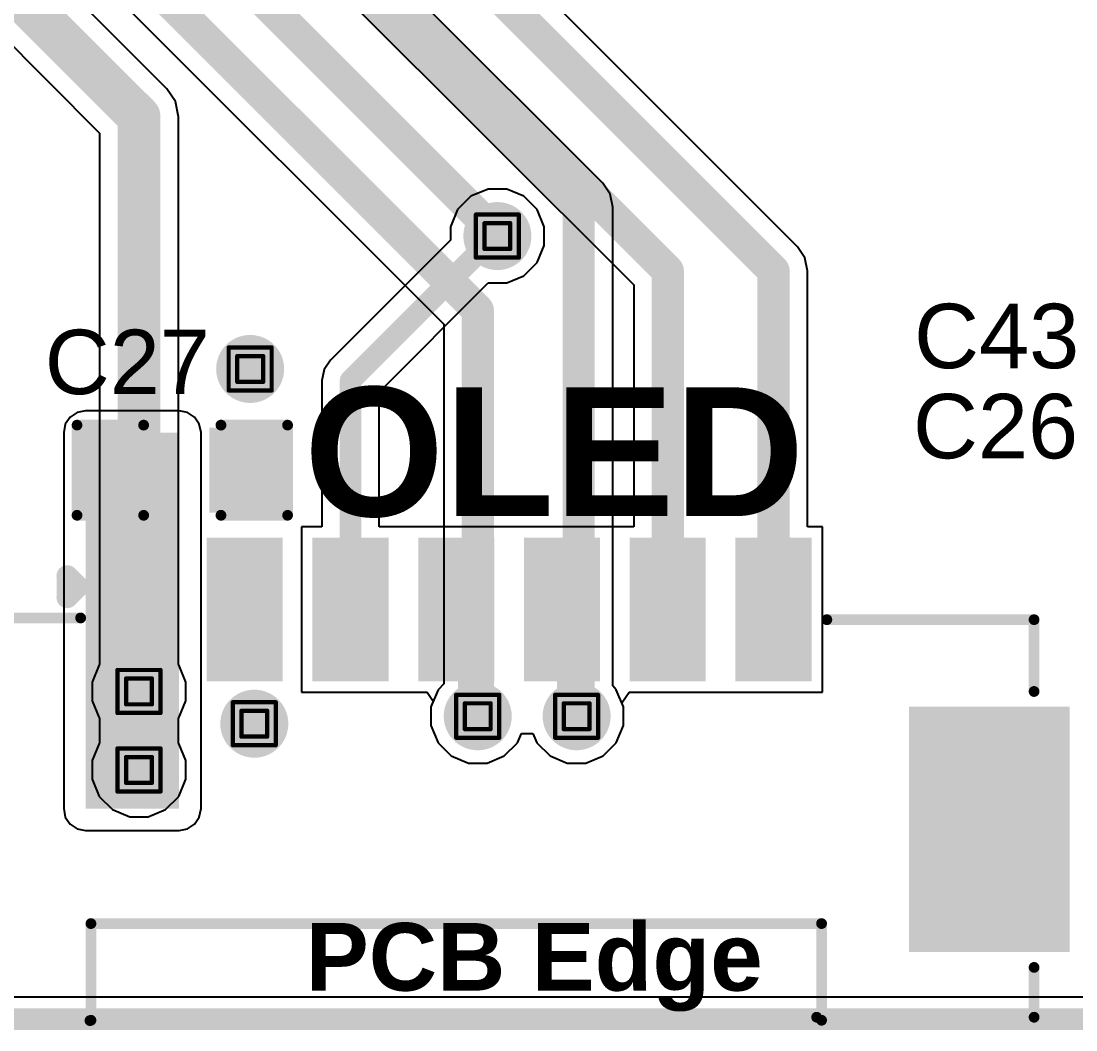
# Model space of a CAD drawing. Header units: inches. Extents: x -6 to 198, y 0 to 119.
# Drawn here: x 8.78 to 21.24, y -0.13 to 11.8 of the extents above; entities that cross this region are included whole.
import ezdxf

# ---------------------------------------------------------------- set-up
doc = ezdxf.new("R2010")
doc.units = ezdxf.units.IN
for name, color, linetype in [('Board Outline', 216, 'Continuous'), ('Bottom Layer', 5, 'Continuous'), ('Bottom Solder', 6, 'Continuous'), ('Drill Drawing', 1, 'Continuous'), ('Top Layer', 1, 'Continuous'), ('Top Overlay', 2, 'Continuous'), ('Top Paste', 8, 'Continuous'), ('Top Solder', 216, 'Continuous'), ('Via Holes', 16, 'Continuous')]:
    doc.layers.add(name, color=color, linetype=linetype)
doc.styles.add('Arial', font='', dxfattribs={"height": 0.2})
doc.styles.add('Arial_Bold', font='', dxfattribs={"height": 0.2})
doc.styles.get('Arial').set_extended_font_data('Arial')
doc.styles.get('Arial_Bold').set_extended_font_data('Arial', bold=True)

# ---------------------------------------------------------------- blocks, each defined once
blk = doc.blocks.new('1_25_7PWT_5')
at = {"layer": 'Top Layer'}
for points in [[(-4.15, 2.1), (-3.35, 2.1), (-3.35, 0.5), (-4.15, 0.5)], [(-2.9, 2.1), (-2.1, 2.1), (-2.1, 0.5), (-2.9, 0.5)], [(-1.65, 2.1), (-0.85, 2.1), (-0.85, 0.5), (-1.65, 0.5)], [(-0.4, 2.1), (0.4, 2.1), (0.4, 0.5), (-0.4, 0.5)], [(0.85, 2.1), (1.65, 2.1), (1.65, 0.5), (0.85, 0.5)], [(2.1, 2.1), (2.9, 2.1), (2.9, 0.5), (2.1, 0.5)], [(3.35, 2.1), (4.15, 2.1), (4.15, 0.5), (3.35, 0.5)], [(-7.2, 0.1), (-5.4, 0.1), (-5.4, -2.7), (-7.2, -2.7)], [(5.4, 0.1), (7.2, 0.1), (7.2, -2.7), (5.4, -2.7)]]:
    blk.add_hatch(color=1, dxfattribs=at).paths.add_polyline_path(points)
at = {"layer": 'Top Paste'}
for points in [[(-4.15, 2.1), (-3.35, 2.1), (-3.35, 0.5), (-4.15, 0.5)], [(-2.9, 2.1), (-2.1, 2.1), (-2.1, 0.5), (-2.9, 0.5)], [(-1.65, 2.1), (-0.85, 2.1), (-0.85, 0.5), (-1.65, 0.5)], [(-0.4, 2.1), (0.4, 2.1), (0.4, 0.5), (-0.4, 0.5)], [(0.85, 2.1), (1.65, 2.1), (1.65, 0.5), (0.85, 0.5)], [(2.1, 2.1), (2.9, 2.1), (2.9, 0.5), (2.1, 0.5)], [(3.35, 2.1), (4.15, 2.1), (4.15, 0.5), (3.35, 0.5)], [(-7.2, 0.1), (-5.4, 0.1), (-5.4, -2.7), (-7.2, -2.7)], [(5.4, 0.1), (7.2, 0.1), (7.2, -2.7), (5.4, -2.7)]]:
    blk.add_hatch(color=8, dxfattribs=at).paths.add_polyline_path(points)
at = {"layer": 'Top Solder'}
for points in [[(-4.2, 2.15), (-3.3, 2.15), (-3.3, 0.45), (-4.2, 0.45)], [(-2.95, 2.15), (-2.05, 2.15), (-2.05, 0.45), (-2.95, 0.45)], [(-1.7, 2.15), (-0.8, 2.15), (-0.8, 0.45), (-1.7, 0.45)], [(-0.45, 2.15), (0.45, 2.15), (0.45, 0.45), (-0.45, 0.45)], [(0.8, 2.15), (1.7, 2.15), (1.7, 0.45), (0.8, 0.45)], [(2.05, 2.15), (2.95, 2.15), (2.95, 0.45), (2.05, 0.45)], [(3.3, 2.15), (4.2, 2.15), (4.2, 0.45), (3.3, 0.45)], [(-7.25, 0.15), (-5.35, 0.15), (-5.35, -2.75), (-7.25, -2.75)], [(5.35, 0.15), (7.25, 0.15), (7.25, -2.75), (5.35, -2.75)]]:
    blk.add_hatch(color=216, dxfattribs=at).paths.add_polyline_path(points)
at = {"layer": 'Top Overlay'}
for points in [[(-4.598, 1.697, 0.254, 0.254, 0), (-4.471, 1.57, 0.254, 0.254, 0)], [(-4.598, 1.443, 0.254, 0.254, 0), (-4.598, 1.697, 0.254, 0.254, 0)], [(-4.598, 1.443, 0.254, 0.254, 0), (-4.471, 1.57, 0.254, 0.254, 0)], [(-6.87, 1.2, 0.127, 0.127, 0), (-4.44, 1.2, 0.127, 0.127, 0)], [(-6.87, 0.331, 0.127, 0.127, 0), (-6.87, 1.2, 0.127, 0.127, 0)], [(4.38, 1.18, 0.127, 0.127, 0), (6.83, 1.18, 0.127, 0.127, 0)], [(6.83, 0.331, 0.127, 0.127, 0), (6.83, 1.18, 0.127, 0.127, 0)], [(-4.318, -3.556, 0.127, 0.127, 0), (-4.318, -2.413, 0.127, 0.127, 0)], [(-4.318, -2.413, 0.127, 0.127, 0), (4.318, -2.413, 0.127, 0.127, 0)], [(4.318, -3.556, 0.127, 0.127, 0), (4.318, -2.413, 0.127, 0.127, 0)], [(-6.87, -3.56, 0.127, 0.127, 0), (-6.87, -2.931, 0.127, 0.127, 0)], [(6.83, -3.52, 0.127, 0.127, 0), (6.83, -2.931, 0.127, 0.127, 0)], [(4.26, -3.52, 0.127, 0.127, 0), (6.83, -3.52, 0.127, 0.127, 0)], [(-6.87, -3.56, 0.127, 0.127, 0), (-4.33, -3.56, 0.127, 0.127, 0)], [(-4.318, -3.556, 0.127, 0.127, 0), (4.318, -3.556, 0.127, 0.127, 0)]]:
    blk.add_lwpolyline(points, format="xyseb", dxfattribs=at)
for points in [[(-4.662, 1.697, 0.127, 0.127, 1), (-4.535, 1.697, 0.127, 0.127, 1)], [(-4.662, 1.697, 0.127, 0.127, 1), (-4.535, 1.697, 0.127, 0.127, 1)], [(-4.535, 1.57, 0.127, 0.127, 1), (-4.408, 1.57, 0.127, 0.127, 1)], [(-4.535, 1.57, 0.127, 0.127, 1), (-4.408, 1.57, 0.127, 0.127, 1)], [(-4.662, 1.443, 0.127, 0.127, 1), (-4.535, 1.443, 0.127, 0.127, 1)], [(-4.662, 1.443, 0.127, 0.127, 1), (-4.535, 1.443, 0.127, 0.127, 1)], [(-6.902, 1.2, 0.0635, 0.0635, 1), (-6.838, 1.2, 0.0635, 0.0635, 1)], [(-6.902, 1.2, 0.0635, 0.0635, 1), (-6.838, 1.2, 0.0635, 0.0635, 1)], [(-4.472, 1.2, 0.0635, 0.0635, 1), (-4.408, 1.2, 0.0635, 0.0635, 1)], [(4.348, 1.18, 0.0635, 0.0635, 1), (4.412, 1.18, 0.0635, 0.0635, 1)], [(6.798, 1.18, 0.0635, 0.0635, 1), (6.862, 1.18, 0.0635, 0.0635, 1)], [(6.798, 1.18, 0.0635, 0.0635, 1), (6.862, 1.18, 0.0635, 0.0635, 1)], [(-6.902, 0.331, 0.0635, 0.0635, 1), (-6.838, 0.331, 0.0635, 0.0635, 1)], [(6.798, 0.331, 0.0635, 0.0635, 1), (6.862, 0.331, 0.0635, 0.0635, 1)], [(-4.35, -2.413, 0.0635, 0.0635, 1), (-4.286, -2.413, 0.0635, 0.0635, 1)], [(-4.35, -2.413, 0.0635, 0.0635, 1), (-4.286, -2.413, 0.0635, 0.0635, 1)], [(4.286, -2.413, 0.0635, 0.0635, 1), (4.35, -2.413, 0.0635, 0.0635, 1)], [(4.286, -2.413, 0.0635, 0.0635, 1), (4.35, -2.413, 0.0635, 0.0635, 1)], [(-6.902, -2.931, 0.0635, 0.0635, 1), (-6.838, -2.931, 0.0635, 0.0635, 1)], [(6.798, -2.931, 0.0635, 0.0635, 1), (6.862, -2.931, 0.0635, 0.0635, 1)], [(4.228, -3.52, 0.0635, 0.0635, 1), (4.292, -3.52, 0.0635, 0.0635, 1)], [(6.798, -3.52, 0.0635, 0.0635, 1), (6.862, -3.52, 0.0635, 0.0635, 1)], [(6.798, -3.52, 0.0635, 0.0635, 1), (6.862, -3.52, 0.0635, 0.0635, 1)], [(-6.902, -3.56, 0.0635, 0.0635, 1), (-6.838, -3.56, 0.0635, 0.0635, 1)], [(-6.902, -3.56, 0.0635, 0.0635, 1), (-6.838, -3.56, 0.0635, 0.0635, 1)], [(-4.362, -3.56, 0.0635, 0.0635, 1), (-4.298, -3.56, 0.0635, 0.0635, 1)], [(-4.35, -3.556, 0.0635, 0.0635, 1), (-4.286, -3.556, 0.0635, 0.0635, 1)], [(-4.35, -3.556, 0.0635, 0.0635, 1), (-4.286, -3.556, 0.0635, 0.0635, 1)], [(4.286, -3.556, 0.0635, 0.0635, 1), (4.35, -3.556, 0.0635, 0.0635, 1)], [(4.286, -3.556, 0.0635, 0.0635, 1), (4.35, -3.556, 0.0635, 0.0635, 1)]]:
    blk.add_lwpolyline(points, format="xyseb", close=True, dxfattribs=at)
at = {"layer": 'Top Overlay', "style": 'Arial_Bold'}
blk.add_text('PCB Edge', height=0.8, rotation=360, dxfattribs=at).set_placement((-1.779, -3.206))
blk = doc.blocks.new('C___0603_104')
at = {"layer": 'Top Layer'}
for points in [[(-0.381, 0.445), (-0.381, -0.445), (-1.143, -0.445), (-1.143, 0.445)], [(1.143, 0.445), (1.143, -0.445), (0.381, -0.445), (0.381, 0.445)]]:
    blk.add_hatch(color=1, dxfattribs=at).paths.add_polyline_path(points)
at = {"layer": 'Top Paste'}
for points in [[(-0.381, 0.445), (-0.381, -0.445), (-1.143, -0.445), (-1.143, 0.445)], [(1.143, 0.445), (1.143, -0.445), (0.381, -0.445), (0.381, 0.445)]]:
    blk.add_hatch(color=8, dxfattribs=at).paths.add_polyline_path(points)
at = {"layer": 'Top Solder'}
for points in [[(-0.321, 0.504), (-0.321, -0.504), (-1.203, -0.504), (-1.203, 0.504)], [(1.203, 0.504), (1.203, -0.504), (0.321, -0.504), (0.321, 0.504)]]:
    blk.add_hatch(color=216, dxfattribs=at).paths.add_polyline_path(points)
at = {"layer": 'Top Overlay'}
for points in [[(-0.457, 0.533, 0.127, 0.127, 0), (-1.245, 0.533, 0.127, 0.127, 0)], [(-1.245, 0.533, 0.127, 0.127, 0), (-1.245, -0.533, 0.127, 0.127, 0)], [(1.245, 0.533, 0.127, 0.127, 0), (0.457, 0.533, 0.127, 0.127, 0)], [(1.245, 0.533, 0.127, 0.127, 0), (1.245, -0.533, 0.127, 0.127, 0)], [(-0.457, -0.533, 0.127, 0.127, 0), (-1.245, -0.533, 0.127, 0.127, 0)], [(1.245, -0.533, 0.127, 0.127, 0), (0.457, -0.533, 0.127, 0.127, 0)]]:
    blk.add_lwpolyline(points, format="xyseb", dxfattribs=at)
for points in [[(-1.276, 0.533, 0.0635, 0.0635, 1), (-1.213, 0.533, 0.0635, 0.0635, 1)], [(-1.276, 0.533, 0.0635, 0.0635, 1), (-1.213, 0.533, 0.0635, 0.0635, 1)], [(-0.489, 0.533, 0.0635, 0.0635, 1), (-0.425, 0.533, 0.0635, 0.0635, 1)], [(0.425, 0.533, 0.0635, 0.0635, 1), (0.489, 0.533, 0.0635, 0.0635, 1)], [(1.213, 0.533, 0.0635, 0.0635, 1), (1.276, 0.533, 0.0635, 0.0635, 1)], [(1.213, 0.533, 0.0635, 0.0635, 1), (1.276, 0.533, 0.0635, 0.0635, 1)], [(-1.276, -0.533, 0.0635, 0.0635, 1), (-1.213, -0.533, 0.0635, 0.0635, 1)], [(-1.276, -0.533, 0.0635, 0.0635, 1), (-1.213, -0.533, 0.0635, 0.0635, 1)], [(-0.489, -0.533, 0.0635, 0.0635, 1), (-0.425, -0.533, 0.0635, 0.0635, 1)], [(0.425, -0.533, 0.0635, 0.0635, 1), (0.489, -0.533, 0.0635, 0.0635, 1)], [(1.213, -0.533, 0.0635, 0.0635, 1), (1.276, -0.533, 0.0635, 0.0635, 1)], [(1.213, -0.533, 0.0635, 0.0635, 1), (1.276, -0.533, 0.0635, 0.0635, 1)]]:
    blk.add_lwpolyline(points, format="xyseb", close=True, dxfattribs=at)

msp = doc.modelspace()

# ---------------------------------------------------------------- hatches: boundary and pattern name
at = {"layer": 'Bottom Layer'}
h = msp.add_hatch(color=5, dxfattribs=at)
edge = h.paths.add_edge_path()
edge.add_arc((14.405, 9.258), 0.3, 0, 360)
h = msp.add_hatch(color=5, dxfattribs=at)
edge = h.paths.add_edge_path()
edge.add_arc((11.483, 7.687), 0.3, 0, 360)
h = msp.add_hatch(color=5, dxfattribs=at)
edge = h.paths.add_edge_path()
edge.add_arc((10.169, 3.874), 0.3, 0, 360)
h = msp.add_hatch(color=5, dxfattribs=at)
edge = h.paths.add_edge_path()
edge.add_arc((14.173, 3.581), 0.3, 0, 360)
h = msp.add_hatch(color=5, dxfattribs=at)
edge = h.paths.add_edge_path()
edge.add_arc((15.342, 3.581), 0.3, 0, 360)
h = msp.add_hatch(color=5, dxfattribs=at)
edge = h.paths.add_edge_path()
edge.add_arc((11.532, 3.493), 0.3, 0, 360)
h = msp.add_hatch(color=5, dxfattribs=at)
edge = h.paths.add_edge_path()
edge.add_arc((10.169, 2.946), 0.3, 0, 360)
at = {"layer": 'Bottom Solder'}
h = msp.add_hatch(color=6, dxfattribs=at)
edge = h.paths.add_edge_path()
edge.add_arc((14.405, 9.258), 0.402, 0, 360)
h = msp.add_hatch(color=6, dxfattribs=at)
edge = h.paths.add_edge_path()
edge.add_arc((11.483, 7.687), 0.402, 0, 360)
h = msp.add_hatch(color=6, dxfattribs=at)
edge = h.paths.add_edge_path()
edge.add_arc((10.169, 3.874), 0.402, 0, 360)
h = msp.add_hatch(color=6, dxfattribs=at)
edge = h.paths.add_edge_path()
edge.add_arc((11.532, 3.493), 0.402, 0, 360)
h = msp.add_hatch(color=6, dxfattribs=at)
edge = h.paths.add_edge_path()
edge.add_arc((14.173, 3.581), 0.402, 0, 360)
h = msp.add_hatch(color=6, dxfattribs=at)
edge = h.paths.add_edge_path()
edge.add_arc((15.342, 3.581), 0.402, 0, 360)
h = msp.add_hatch(color=6, dxfattribs=at)
edge = h.paths.add_edge_path()
edge.add_arc((10.169, 2.946), 0.402, 0, 360)
at = {"layer": 'Top Layer'}
h = msp.add_hatch(color=1, dxfattribs=at)
edge = h.paths.add_edge_path()
edge.add_arc((14.405, 9.258), 0.3, 0, 360)
h = msp.add_hatch(color=1, dxfattribs=at)
edge = h.paths.add_edge_path()
edge.add_arc((11.483, 7.687), 0.3, 0, 360)
msp.add_hatch(color=1, dxfattribs=at).paths.add_polyline_path([(9.538, 2.489), (10.643, 2.489), (10.643, 6.934), (9.538, 6.934)])
h = msp.add_hatch(color=1, dxfattribs=at)
edge = h.paths.add_edge_path()
edge.add_arc((10.169, 3.874), 0.3, 0, 360)
h = msp.add_hatch(color=1, dxfattribs=at)
edge = h.paths.add_edge_path()
edge.add_arc((14.173, 3.581), 0.3, 0, 360)
h = msp.add_hatch(color=1, dxfattribs=at)
edge = h.paths.add_edge_path()
edge.add_arc((15.342, 3.581), 0.3, 0, 360)
h = msp.add_hatch(color=1, dxfattribs=at)
edge = h.paths.add_edge_path()
edge.add_arc((11.532, 3.493), 0.3, 0, 360)
h = msp.add_hatch(color=1, dxfattribs=at)
edge = h.paths.add_edge_path()
edge.add_arc((10.169, 2.946), 0.3, 0, 360)
at = {"layer": 'Top Solder'}
h = msp.add_hatch(color=216, dxfattribs=at)
edge = h.paths.add_edge_path()
edge.add_arc((14.405, 9.258), 0.402, 0, 360)
h = msp.add_hatch(color=216, dxfattribs=at)
edge = h.paths.add_edge_path()
edge.add_arc((11.483, 7.687), 0.402, 0, 360)
h = msp.add_hatch(color=216, dxfattribs=at)
edge = h.paths.add_edge_path()
edge.add_arc((10.169, 3.874), 0.402, 0, 360)
h = msp.add_hatch(color=216, dxfattribs=at)
edge = h.paths.add_edge_path()
edge.add_arc((11.532, 3.493), 0.402, 0, 360)
h = msp.add_hatch(color=216, dxfattribs=at)
edge = h.paths.add_edge_path()
edge.add_arc((14.173, 3.581), 0.402, 0, 360)
h = msp.add_hatch(color=216, dxfattribs=at)
edge = h.paths.add_edge_path()
edge.add_arc((15.342, 3.581), 0.402, 0, 360)
h = msp.add_hatch(color=216, dxfattribs=at)
edge = h.paths.add_edge_path()
edge.add_arc((10.169, 2.946), 0.402, 0, 360)
at = {"layer": 'Via Holes'}
h = msp.add_hatch(color=7, dxfattribs=at)
edge = h.paths.add_edge_path()
edge.add_arc((14.405, 9.258), 0.15, 0, 360)
h = msp.add_hatch(color=7, dxfattribs=at)
edge = h.paths.add_edge_path()
edge.add_arc((11.483, 7.687), 0.15, 0, 360)
h = msp.add_hatch(color=7, dxfattribs=at)
edge = h.paths.add_edge_path()
edge.add_arc((10.169, 3.874), 0.15, 0, 360)
h = msp.add_hatch(color=7, dxfattribs=at)
edge = h.paths.add_edge_path()
edge.add_arc((11.532, 3.493), 0.15, 0, 360)
h = msp.add_hatch(color=7, dxfattribs=at)
edge = h.paths.add_edge_path()
edge.add_arc((14.173, 3.581), 0.15, 0, 360)
h = msp.add_hatch(color=7, dxfattribs=at)
edge = h.paths.add_edge_path()
edge.add_arc((15.342, 3.581), 0.15, 0, 360)
h = msp.add_hatch(color=7, dxfattribs=at)
edge = h.paths.add_edge_path()
edge.add_arc((10.169, 2.946), 0.15, 0, 360)

# ---------------------------------------------------------------- linework, layer by layer
at = {"layer": 'Board Outline'}
msp.add_lwpolyline([(0, 0, 0.254, 0.254, 0), (70, 0, 0.254, 0.254, 0)], format="xyseb", dxfattribs=at)
at = {"layer": 'Bottom Layer'}
for p, q in [((15.65, 9.885), (11.872, 13.662)), ((10.499, 10.998), (7.972, 13.525)), ((7.176, 13.002), (9.703, 10.476)), ((8.947, 13.04), (13.772, 8.216)), ((10.6, 10.847), (10.499, 10.998)), ((10.635, 10.669), (10.6, 10.847)), ((10.635, 4.192), (10.635, 10.669)), ((9.703, 10.476), (9.703, 4.192)), ((15.737, 9.754), (15.65, 9.885)), ((15.768, 9.601), (15.737, 9.754)), ((15.768, 3.939), (15.768, 9.601)), ((13.772, 8.216), (13.772, 3.963)), ((9.699, 4.188), (9.615, 3.985)), ((9.703, 4.192), (9.699, 4.188)), ((10.639, 4.188), (10.635, 4.192)), ((10.723, 3.985), (10.639, 4.188)), ((9.615, 3.985), (9.615, 3.764)), ((10.723, 3.764), (10.723, 3.985)), ((13.704, 3.895), (13.619, 3.692)), ((13.772, 3.963), (13.704, 3.895)), ((15.811, 3.895), (15.768, 3.939)), ((15.896, 3.692), (15.811, 3.895)), ((9.615, 3.764), (9.699, 3.561)), ((10.639, 3.561), (10.723, 3.764)), ((13.619, 3.692), (13.619, 3.471)), ((15.896, 3.471), (15.896, 3.692)), ((9.699, 3.561), (9.703, 3.557)), ((9.703, 3.557), (9.703, 3.264)), ((10.635, 3.557), (10.639, 3.561)), ((10.635, 3.264), (10.635, 3.557)), ((13.619, 3.471), (13.704, 3.268)), ((14.643, 3.268), (14.689, 3.378)), ((14.689, 3.378), (14.826, 3.378)), ((14.826, 3.378), (14.872, 3.268)), ((15.811, 3.268), (15.896, 3.471)), ((9.699, 3.26), (9.615, 3.057)), ((9.703, 3.264), (9.699, 3.26)), ((10.639, 3.26), (10.635, 3.264)), ((10.723, 3.057), (10.639, 3.26)), ((13.704, 3.268), (13.859, 3.112)), ((14.487, 3.112), (14.643, 3.268)), ((14.872, 3.268), (15.028, 3.112)), ((15.655, 3.112), (15.811, 3.268)), ((9.615, 3.057), (9.615, 2.836)), ((10.723, 2.836), (10.723, 3.057)), ((13.859, 3.112), (14.063, 3.027)), ((14.063, 3.027), (14.283, 3.027)), ((14.283, 3.027), (14.487, 3.112)), ((15.028, 3.112), (15.231, 3.027)), ((15.231, 3.027), (15.452, 3.027)), ((15.452, 3.027), (15.655, 3.112)), ((9.615, 2.836), (9.699, 2.633)), ((10.639, 2.633), (10.723, 2.836)), ((9.699, 2.633), (9.855, 2.477)), ((10.483, 2.477), (10.639, 2.633)), ((9.855, 2.477), (10.059, 2.392)), ((10.059, 2.392), (10.279, 2.392)), ((10.279, 2.392), (10.483, 2.477)), ((65.729, 0.259), (4.271, 0.259))]:
    msp.add_line(p, q, dxfattribs=at)
for points in [[(11.471, 13.496, 0.381, 0.381, 0), (15.366, 9.601, 0.381, 0.381, 0)], [(7.506, 13.332, 0.508, 0.508, 0), (10.169, 10.669, 0.508, 0.508, 0)], [(9.231, 13.324, 0.381, 0.381, 0), (14.173, 8.382, 0.381, 0.381, 0)], [(10.296, 13.383, 0.381, 0.381, 0), (14.405, 9.275, 0.381, 0.381, 0)], [(10.169, 2.946, 0.508, 0.508, 0), (10.169, 10.669, 0.508, 0.508, 0)], [(15.366, 3.606, 0.381, 0.381, 0), (15.366, 9.601, 0.381, 0.381, 0)], [(14.405, 9.258, 0.381, 0.381, 0), (14.405, 9.275, 0.381, 0.381, 0)], [(14.173, 3.581, 0.381, 0.381, 0), (14.173, 8.382, 0.381, 0.381, 0)], [(15.342, 3.581, 0.381, 0.381, 0), (15.366, 3.606, 0.381, 0.381, 0)]]:
    msp.add_lwpolyline(points, format="xyseb", dxfattribs=at)
for points in [[(10.042, 10.669, 0.254, 0.254, 1), (10.296, 10.669, 0.254, 0.254, 1)], [(10.042, 10.669, 0.254, 0.254, 1), (10.296, 10.669, 0.254, 0.254, 1)], [(15.271, 9.601, 0.191, 0.191, 1), (15.461, 9.601, 0.191, 0.191, 1)], [(15.271, 9.601, 0.191, 0.191, 1), (15.461, 9.601, 0.191, 0.191, 1)], [(14.309, 9.275, 0.191, 0.191, 1), (14.5, 9.275, 0.191, 0.191, 1)], [(14.309, 9.275, 0.191, 0.191, 1), (14.5, 9.275, 0.191, 0.191, 1)], [(14.309, 9.258, 0.191, 0.191, 1), (14.5, 9.258, 0.191, 0.191, 1)], [(14.078, 8.382, 0.191, 0.191, 1), (14.268, 8.382, 0.191, 0.191, 1)], [(14.078, 8.382, 0.191, 0.191, 1), (14.268, 8.382, 0.191, 0.191, 1)], [(14.078, 3.581, 0.191, 0.191, 1), (14.268, 3.581, 0.191, 0.191, 1)], [(15.246, 3.581, 0.191, 0.191, 1), (15.437, 3.581, 0.191, 0.191, 1)], [(15.271, 3.606, 0.191, 0.191, 1), (15.461, 3.606, 0.191, 0.191, 1)], [(15.271, 3.606, 0.191, 0.191, 1), (15.461, 3.606, 0.191, 0.191, 1)], [(10.042, 2.946, 0.254, 0.254, 1), (10.296, 2.946, 0.254, 0.254, 1)]]:
    msp.add_lwpolyline(points, format="xyseb", close=True, dxfattribs=at)
at = {"layer": 'Drill Drawing'}
for points in [[(14.151, 9.512, 0.0508, 0.0508, 0), (14.659, 9.512, 0.0508, 0.0508, 0)], [(14.151, 9.004, 0.0508, 0.0508, 0), (14.151, 9.512, 0.0508, 0.0508, 0)], [(14.659, 9.004, 0.0508, 0.0508, 0), (14.659, 9.512, 0.0508, 0.0508, 0)], [(14.252, 9.41, 0.0508, 0.0508, 0), (14.557, 9.41, 0.0508, 0.0508, 0)], [(14.252, 9.106, 0.0508, 0.0508, 0), (14.252, 9.41, 0.0508, 0.0508, 0)], [(14.557, 9.106, 0.0508, 0.0508, 0), (14.557, 9.41, 0.0508, 0.0508, 0)], [(14.252, 9.106, 0.0508, 0.0508, 0), (14.557, 9.106, 0.0508, 0.0508, 0)], [(14.151, 9.004, 0.0508, 0.0508, 0), (14.659, 9.004, 0.0508, 0.0508, 0)], [(11.229, 7.941, 0.0508, 0.0508, 0), (11.737, 7.941, 0.0508, 0.0508, 0)], [(11.229, 7.433, 0.0508, 0.0508, 0), (11.229, 7.941, 0.0508, 0.0508, 0)], [(11.331, 7.839, 0.0508, 0.0508, 0), (11.636, 7.839, 0.0508, 0.0508, 0)], [(11.331, 7.534, 0.0508, 0.0508, 0), (11.331, 7.839, 0.0508, 0.0508, 0)], [(11.636, 7.534, 0.0508, 0.0508, 0), (11.636, 7.839, 0.0508, 0.0508, 0)], [(11.737, 7.433, 0.0508, 0.0508, 0), (11.737, 7.941, 0.0508, 0.0508, 0)], [(11.331, 7.534, 0.0508, 0.0508, 0), (11.636, 7.534, 0.0508, 0.0508, 0)], [(11.229, 7.433, 0.0508, 0.0508, 0), (11.737, 7.433, 0.0508, 0.0508, 0)], [(9.915, 4.128, 0.0508, 0.0508, 0), (10.423, 4.128, 0.0508, 0.0508, 0)], [(9.915, 3.62, 0.0508, 0.0508, 0), (9.915, 4.128, 0.0508, 0.0508, 0)], [(10.423, 3.62, 0.0508, 0.0508, 0), (10.423, 4.128, 0.0508, 0.0508, 0)], [(10.017, 4.027, 0.0508, 0.0508, 0), (10.322, 4.027, 0.0508, 0.0508, 0)], [(10.017, 3.722, 0.0508, 0.0508, 0), (10.017, 4.027, 0.0508, 0.0508, 0)], [(10.322, 3.722, 0.0508, 0.0508, 0), (10.322, 4.027, 0.0508, 0.0508, 0)], [(10.017, 3.722, 0.0508, 0.0508, 0), (10.322, 3.722, 0.0508, 0.0508, 0)], [(11.278, 3.747, 0.0508, 0.0508, 0), (11.786, 3.747, 0.0508, 0.0508, 0)], [(11.278, 3.239, 0.0508, 0.0508, 0), (11.278, 3.747, 0.0508, 0.0508, 0)], [(11.786, 3.239, 0.0508, 0.0508, 0), (11.786, 3.747, 0.0508, 0.0508, 0)], [(13.919, 3.835, 0.0508, 0.0508, 0), (14.427, 3.835, 0.0508, 0.0508, 0)], [(13.919, 3.327, 0.0508, 0.0508, 0), (13.919, 3.835, 0.0508, 0.0508, 0)], [(14.021, 3.734, 0.0508, 0.0508, 0), (14.326, 3.734, 0.0508, 0.0508, 0)], [(14.021, 3.429, 0.0508, 0.0508, 0), (14.021, 3.734, 0.0508, 0.0508, 0)], [(14.326, 3.429, 0.0508, 0.0508, 0), (14.326, 3.734, 0.0508, 0.0508, 0)], [(14.427, 3.327, 0.0508, 0.0508, 0), (14.427, 3.835, 0.0508, 0.0508, 0)], [(15.088, 3.835, 0.0508, 0.0508, 0), (15.596, 3.835, 0.0508, 0.0508, 0)], [(15.088, 3.327, 0.0508, 0.0508, 0), (15.088, 3.835, 0.0508, 0.0508, 0)], [(15.189, 3.734, 0.0508, 0.0508, 0), (15.494, 3.734, 0.0508, 0.0508, 0)], [(15.189, 3.429, 0.0508, 0.0508, 0), (15.189, 3.734, 0.0508, 0.0508, 0)], [(15.494, 3.429, 0.0508, 0.0508, 0), (15.494, 3.734, 0.0508, 0.0508, 0)], [(15.596, 3.327, 0.0508, 0.0508, 0), (15.596, 3.835, 0.0508, 0.0508, 0)], [(9.915, 3.62, 0.0508, 0.0508, 0), (10.423, 3.62, 0.0508, 0.0508, 0)], [(11.379, 3.645, 0.0508, 0.0508, 0), (11.684, 3.645, 0.0508, 0.0508, 0)], [(11.379, 3.34, 0.0508, 0.0508, 0), (11.379, 3.645, 0.0508, 0.0508, 0)], [(11.684, 3.34, 0.0508, 0.0508, 0), (11.684, 3.645, 0.0508, 0.0508, 0)], [(14.021, 3.429, 0.0508, 0.0508, 0), (14.326, 3.429, 0.0508, 0.0508, 0)], [(15.189, 3.429, 0.0508, 0.0508, 0), (15.494, 3.429, 0.0508, 0.0508, 0)], [(11.278, 3.239, 0.0508, 0.0508, 0), (11.786, 3.239, 0.0508, 0.0508, 0)], [(11.379, 3.34, 0.0508, 0.0508, 0), (11.684, 3.34, 0.0508, 0.0508, 0)], [(13.919, 3.327, 0.0508, 0.0508, 0), (14.427, 3.327, 0.0508, 0.0508, 0)], [(15.088, 3.327, 0.0508, 0.0508, 0), (15.596, 3.327, 0.0508, 0.0508, 0)], [(9.915, 3.2, 0.0508, 0.0508, 0), (10.423, 3.2, 0.0508, 0.0508, 0)], [(9.915, 2.692, 0.0508, 0.0508, 0), (9.915, 3.2, 0.0508, 0.0508, 0)], [(10.017, 3.099, 0.0508, 0.0508, 0), (10.322, 3.099, 0.0508, 0.0508, 0)], [(10.017, 2.794, 0.0508, 0.0508, 0), (10.017, 3.099, 0.0508, 0.0508, 0)], [(10.322, 2.794, 0.0508, 0.0508, 0), (10.322, 3.099, 0.0508, 0.0508, 0)], [(10.423, 2.692, 0.0508, 0.0508, 0), (10.423, 3.2, 0.0508, 0.0508, 0)], [(10.017, 2.794, 0.0508, 0.0508, 0), (10.322, 2.794, 0.0508, 0.0508, 0)], [(9.915, 2.692, 0.0508, 0.0508, 0), (10.423, 2.692, 0.0508, 0.0508, 0)]]:
    msp.add_lwpolyline(points, format="xyseb", dxfattribs=at)
for points in [[(14.138, 9.512, 0.0254, 0.0254, 1), (14.163, 9.512, 0.0254, 0.0254, 1)], [(14.138, 9.512, 0.0254, 0.0254, 1), (14.163, 9.512, 0.0254, 0.0254, 1)], [(14.646, 9.512, 0.0254, 0.0254, 1), (14.671, 9.512, 0.0254, 0.0254, 1)], [(14.646, 9.512, 0.0254, 0.0254, 1), (14.671, 9.512, 0.0254, 0.0254, 1)], [(14.24, 9.41, 0.0254, 0.0254, 1), (14.265, 9.41, 0.0254, 0.0254, 1)], [(14.24, 9.41, 0.0254, 0.0254, 1), (14.265, 9.41, 0.0254, 0.0254, 1)], [(14.544, 9.41, 0.0254, 0.0254, 1), (14.57, 9.41, 0.0254, 0.0254, 1)], [(14.544, 9.41, 0.0254, 0.0254, 1), (14.57, 9.41, 0.0254, 0.0254, 1)], [(14.24, 9.106, 0.0254, 0.0254, 1), (14.265, 9.106, 0.0254, 0.0254, 1)], [(14.24, 9.106, 0.0254, 0.0254, 1), (14.265, 9.106, 0.0254, 0.0254, 1)], [(14.544, 9.106, 0.0254, 0.0254, 1), (14.57, 9.106, 0.0254, 0.0254, 1)], [(14.544, 9.106, 0.0254, 0.0254, 1), (14.57, 9.106, 0.0254, 0.0254, 1)], [(14.138, 9.004, 0.0254, 0.0254, 1), (14.163, 9.004, 0.0254, 0.0254, 1)], [(14.138, 9.004, 0.0254, 0.0254, 1), (14.163, 9.004, 0.0254, 0.0254, 1)], [(14.646, 9.004, 0.0254, 0.0254, 1), (14.671, 9.004, 0.0254, 0.0254, 1)], [(14.646, 9.004, 0.0254, 0.0254, 1), (14.671, 9.004, 0.0254, 0.0254, 1)], [(11.217, 7.941, 0.0254, 0.0254, 1), (11.242, 7.941, 0.0254, 0.0254, 1)], [(11.217, 7.941, 0.0254, 0.0254, 1), (11.242, 7.941, 0.0254, 0.0254, 1)], [(11.318, 7.839, 0.0254, 0.0254, 1), (11.344, 7.839, 0.0254, 0.0254, 1)], [(11.318, 7.839, 0.0254, 0.0254, 1), (11.344, 7.839, 0.0254, 0.0254, 1)], [(11.623, 7.839, 0.0254, 0.0254, 1), (11.649, 7.839, 0.0254, 0.0254, 1)], [(11.623, 7.839, 0.0254, 0.0254, 1), (11.649, 7.839, 0.0254, 0.0254, 1)], [(11.725, 7.941, 0.0254, 0.0254, 1), (11.75, 7.941, 0.0254, 0.0254, 1)], [(11.725, 7.941, 0.0254, 0.0254, 1), (11.75, 7.941, 0.0254, 0.0254, 1)], [(11.318, 7.534, 0.0254, 0.0254, 1), (11.344, 7.534, 0.0254, 0.0254, 1)], [(11.318, 7.534, 0.0254, 0.0254, 1), (11.344, 7.534, 0.0254, 0.0254, 1)], [(11.623, 7.534, 0.0254, 0.0254, 1), (11.649, 7.534, 0.0254, 0.0254, 1)], [(11.623, 7.534, 0.0254, 0.0254, 1), (11.649, 7.534, 0.0254, 0.0254, 1)], [(11.217, 7.433, 0.0254, 0.0254, 1), (11.242, 7.433, 0.0254, 0.0254, 1)], [(11.217, 7.433, 0.0254, 0.0254, 1), (11.242, 7.433, 0.0254, 0.0254, 1)], [(11.725, 7.433, 0.0254, 0.0254, 1), (11.75, 7.433, 0.0254, 0.0254, 1)], [(11.725, 7.433, 0.0254, 0.0254, 1), (11.75, 7.433, 0.0254, 0.0254, 1)], [(9.902, 4.128, 0.0254, 0.0254, 1), (9.928, 4.128, 0.0254, 0.0254, 1)], [(9.902, 4.128, 0.0254, 0.0254, 1), (9.928, 4.128, 0.0254, 0.0254, 1)], [(10.41, 4.128, 0.0254, 0.0254, 1), (10.436, 4.128, 0.0254, 0.0254, 1)], [(10.41, 4.128, 0.0254, 0.0254, 1), (10.436, 4.128, 0.0254, 0.0254, 1)], [(10.004, 4.027, 0.0254, 0.0254, 1), (10.029, 4.027, 0.0254, 0.0254, 1)], [(10.004, 4.027, 0.0254, 0.0254, 1), (10.029, 4.027, 0.0254, 0.0254, 1)], [(10.309, 4.027, 0.0254, 0.0254, 1), (10.334, 4.027, 0.0254, 0.0254, 1)], [(10.309, 4.027, 0.0254, 0.0254, 1), (10.334, 4.027, 0.0254, 0.0254, 1)], [(10.004, 3.722, 0.0254, 0.0254, 1), (10.029, 3.722, 0.0254, 0.0254, 1)], [(10.004, 3.722, 0.0254, 0.0254, 1), (10.029, 3.722, 0.0254, 0.0254, 1)], [(10.309, 3.722, 0.0254, 0.0254, 1), (10.334, 3.722, 0.0254, 0.0254, 1)], [(10.309, 3.722, 0.0254, 0.0254, 1), (10.334, 3.722, 0.0254, 0.0254, 1)], [(11.265, 3.747, 0.0254, 0.0254, 1), (11.29, 3.747, 0.0254, 0.0254, 1)], [(11.265, 3.747, 0.0254, 0.0254, 1), (11.29, 3.747, 0.0254, 0.0254, 1)], [(11.773, 3.747, 0.0254, 0.0254, 1), (11.798, 3.747, 0.0254, 0.0254, 1)], [(11.773, 3.747, 0.0254, 0.0254, 1), (11.798, 3.747, 0.0254, 0.0254, 1)], [(13.906, 3.835, 0.0254, 0.0254, 1), (13.932, 3.835, 0.0254, 0.0254, 1)], [(13.906, 3.835, 0.0254, 0.0254, 1), (13.932, 3.835, 0.0254, 0.0254, 1)], [(14.008, 3.734, 0.0254, 0.0254, 1), (14.034, 3.734, 0.0254, 0.0254, 1)], [(14.008, 3.734, 0.0254, 0.0254, 1), (14.034, 3.734, 0.0254, 0.0254, 1)], [(14.313, 3.734, 0.0254, 0.0254, 1), (14.338, 3.734, 0.0254, 0.0254, 1)], [(14.313, 3.734, 0.0254, 0.0254, 1), (14.338, 3.734, 0.0254, 0.0254, 1)], [(14.415, 3.835, 0.0254, 0.0254, 1), (14.44, 3.835, 0.0254, 0.0254, 1)], [(14.415, 3.835, 0.0254, 0.0254, 1), (14.44, 3.835, 0.0254, 0.0254, 1)], [(15.075, 3.835, 0.0254, 0.0254, 1), (15.1, 3.835, 0.0254, 0.0254, 1)], [(15.075, 3.835, 0.0254, 0.0254, 1), (15.1, 3.835, 0.0254, 0.0254, 1)], [(15.177, 3.734, 0.0254, 0.0254, 1), (15.202, 3.734, 0.0254, 0.0254, 1)], [(15.177, 3.734, 0.0254, 0.0254, 1), (15.202, 3.734, 0.0254, 0.0254, 1)], [(15.481, 3.734, 0.0254, 0.0254, 1), (15.507, 3.734, 0.0254, 0.0254, 1)], [(15.481, 3.734, 0.0254, 0.0254, 1), (15.507, 3.734, 0.0254, 0.0254, 1)], [(15.583, 3.835, 0.0254, 0.0254, 1), (15.608, 3.835, 0.0254, 0.0254, 1)], [(15.583, 3.835, 0.0254, 0.0254, 1), (15.608, 3.835, 0.0254, 0.0254, 1)], [(9.902, 3.62, 0.0254, 0.0254, 1), (9.928, 3.62, 0.0254, 0.0254, 1)], [(9.902, 3.62, 0.0254, 0.0254, 1), (9.928, 3.62, 0.0254, 0.0254, 1)], [(10.41, 3.62, 0.0254, 0.0254, 1), (10.436, 3.62, 0.0254, 0.0254, 1)], [(10.41, 3.62, 0.0254, 0.0254, 1), (10.436, 3.62, 0.0254, 0.0254, 1)], [(11.367, 3.645, 0.0254, 0.0254, 1), (11.392, 3.645, 0.0254, 0.0254, 1)], [(11.367, 3.645, 0.0254, 0.0254, 1), (11.392, 3.645, 0.0254, 0.0254, 1)], [(11.671, 3.645, 0.0254, 0.0254, 1), (11.697, 3.645, 0.0254, 0.0254, 1)], [(11.671, 3.645, 0.0254, 0.0254, 1), (11.697, 3.645, 0.0254, 0.0254, 1)], [(14.008, 3.429, 0.0254, 0.0254, 1), (14.034, 3.429, 0.0254, 0.0254, 1)], [(14.008, 3.429, 0.0254, 0.0254, 1), (14.034, 3.429, 0.0254, 0.0254, 1)], [(14.313, 3.429, 0.0254, 0.0254, 1), (14.338, 3.429, 0.0254, 0.0254, 1)], [(14.313, 3.429, 0.0254, 0.0254, 1), (14.338, 3.429, 0.0254, 0.0254, 1)], [(15.177, 3.429, 0.0254, 0.0254, 1), (15.202, 3.429, 0.0254, 0.0254, 1)], [(15.177, 3.429, 0.0254, 0.0254, 1), (15.202, 3.429, 0.0254, 0.0254, 1)], [(15.481, 3.429, 0.0254, 0.0254, 1), (15.507, 3.429, 0.0254, 0.0254, 1)], [(15.481, 3.429, 0.0254, 0.0254, 1), (15.507, 3.429, 0.0254, 0.0254, 1)], [(11.265, 3.239, 0.0254, 0.0254, 1), (11.29, 3.239, 0.0254, 0.0254, 1)], [(11.265, 3.239, 0.0254, 0.0254, 1), (11.29, 3.239, 0.0254, 0.0254, 1)], [(11.367, 3.34, 0.0254, 0.0254, 1), (11.392, 3.34, 0.0254, 0.0254, 1)], [(11.367, 3.34, 0.0254, 0.0254, 1), (11.392, 3.34, 0.0254, 0.0254, 1)], [(11.671, 3.34, 0.0254, 0.0254, 1), (11.697, 3.34, 0.0254, 0.0254, 1)], [(11.671, 3.34, 0.0254, 0.0254, 1), (11.697, 3.34, 0.0254, 0.0254, 1)], [(11.773, 3.239, 0.0254, 0.0254, 1), (11.798, 3.239, 0.0254, 0.0254, 1)], [(11.773, 3.239, 0.0254, 0.0254, 1), (11.798, 3.239, 0.0254, 0.0254, 1)], [(13.906, 3.327, 0.0254, 0.0254, 1), (13.932, 3.327, 0.0254, 0.0254, 1)], [(13.906, 3.327, 0.0254, 0.0254, 1), (13.932, 3.327, 0.0254, 0.0254, 1)], [(14.415, 3.327, 0.0254, 0.0254, 1), (14.44, 3.327, 0.0254, 0.0254, 1)], [(14.415, 3.327, 0.0254, 0.0254, 1), (14.44, 3.327, 0.0254, 0.0254, 1)], [(15.075, 3.327, 0.0254, 0.0254, 1), (15.1, 3.327, 0.0254, 0.0254, 1)], [(15.075, 3.327, 0.0254, 0.0254, 1), (15.1, 3.327, 0.0254, 0.0254, 1)], [(15.583, 3.327, 0.0254, 0.0254, 1), (15.608, 3.327, 0.0254, 0.0254, 1)], [(15.583, 3.327, 0.0254, 0.0254, 1), (15.608, 3.327, 0.0254, 0.0254, 1)], [(9.902, 3.2, 0.0254, 0.0254, 1), (9.928, 3.2, 0.0254, 0.0254, 1)], [(9.902, 3.2, 0.0254, 0.0254, 1), (9.928, 3.2, 0.0254, 0.0254, 1)], [(10.004, 3.099, 0.0254, 0.0254, 1), (10.029, 3.099, 0.0254, 0.0254, 1)], [(10.004, 3.099, 0.0254, 0.0254, 1), (10.029, 3.099, 0.0254, 0.0254, 1)], [(10.309, 3.099, 0.0254, 0.0254, 1), (10.334, 3.099, 0.0254, 0.0254, 1)], [(10.309, 3.099, 0.0254, 0.0254, 1), (10.334, 3.099, 0.0254, 0.0254, 1)], [(10.41, 3.2, 0.0254, 0.0254, 1), (10.436, 3.2, 0.0254, 0.0254, 1)], [(10.41, 3.2, 0.0254, 0.0254, 1), (10.436, 3.2, 0.0254, 0.0254, 1)], [(10.004, 2.794, 0.0254, 0.0254, 1), (10.029, 2.794, 0.0254, 0.0254, 1)], [(10.004, 2.794, 0.0254, 0.0254, 1), (10.029, 2.794, 0.0254, 0.0254, 1)], [(10.309, 2.794, 0.0254, 0.0254, 1), (10.334, 2.794, 0.0254, 0.0254, 1)], [(10.309, 2.794, 0.0254, 0.0254, 1), (10.334, 2.794, 0.0254, 0.0254, 1)], [(9.902, 2.692, 0.0254, 0.0254, 1), (9.928, 2.692, 0.0254, 0.0254, 1)], [(9.902, 2.692, 0.0254, 0.0254, 1), (9.928, 2.692, 0.0254, 0.0254, 1)], [(10.41, 2.692, 0.0254, 0.0254, 1), (10.436, 2.692, 0.0254, 0.0254, 1)], [(10.41, 2.692, 0.0254, 0.0254, 1), (10.436, 2.692, 0.0254, 0.0254, 1)]]:
    msp.add_lwpolyline(points, format="xyseb", close=True, dxfattribs=at)
at = {"layer": 'Top Layer'}
for p, q in [((17.953, 9.131), (10.892, 16.192)), ((8.963, 15.735), (16.018, 8.681)), ((14.091, 9.728), (13.935, 9.572)), ((14.295, 9.812), (14.091, 9.728)), ((14.515, 9.812), (14.295, 9.812)), ((14.719, 9.728), (14.515, 9.812)), ((14.874, 9.572), (14.719, 9.728)), ((13.935, 9.572), (13.851, 9.368)), ((14.959, 9.368), (14.874, 9.572)), ((13.851, 9.368), (13.851, 9.209)), ((14.959, 9.148), (14.959, 9.368)), ((13.851, 9.209), (12.431, 7.789)), ((14.874, 8.944), (14.959, 9.148)), ((18.04, 9), (17.953, 9.131)), ((18.071, 8.847), (18.04, 9)), ((14.719, 8.788), (14.874, 8.944)), ((14.515, 8.704), (14.719, 8.788)), ((18.071, 5.821), (18.071, 8.847)), ((13.006, 7.412), (14.298, 8.704)), ((14.298, 8.704), (14.515, 8.704)), ((16.018, 8.681), (16.018, 5.821)), ((12.431, 7.789), (12.358, 7.68)), ((12.358, 7.68), (12.332, 7.551)), ((12.332, 7.551), (12.332, 5.821)), ((13.006, 5.821), (13.006, 7.412)), ((9.355, 7.117), (9.298, 7.033)), ((9.439, 7.173), (9.355, 7.117)), ((9.538, 7.193), (9.439, 7.173)), ((10.643, 7.193), (9.538, 7.193)), ((10.742, 7.173), (10.643, 7.193)), ((10.826, 7.117), (10.742, 7.173)), ((10.882, 7.033), (10.826, 7.117)), ((9.298, 7.033), (9.279, 6.934)), ((10.902, 6.934), (10.882, 7.033)), ((9.279, 6.934), (9.279, 2.489)), ((10.902, 2.489), (10.902, 6.934)), ((12.332, 5.821), (12.091, 5.821)), ((12.091, 5.821), (12.091, 3.865)), ((13.214, 5.821), (13.006, 5.821)), ((13.247, 5.821), (13.214, 5.821)), ((13.341, 5.821), (13.247, 5.821)), ((13.374, 5.821), (13.341, 5.821)), ((14.464, 5.821), (13.374, 5.821)), ((14.497, 5.821), (14.464, 5.821)), ((14.591, 5.821), (14.497, 5.821)), ((14.497, 5.821), (14.497, 5.821)), ((15.714, 5.821), (14.591, 5.821)), ((14.591, 5.821), (14.591, 5.821)), ((15.747, 5.821), (15.714, 5.821)), ((15.841, 5.821), (15.747, 5.821)), ((15.874, 5.821), (15.841, 5.821)), ((16.018, 5.821), (15.874, 5.821)), ((18.247, 5.821), (18.071, 5.821)), ((18.247, 3.865), (18.247, 5.821)), ((12.091, 3.865), (13.214, 3.865)), ((13.214, 3.865), (13.247, 3.865)), ((13.247, 3.865), (13.341, 3.865)), ((13.341, 3.865), (13.374, 3.865)), ((13.374, 3.865), (13.577, 3.865)), ((13.577, 3.865), (13.647, 3.76)), ((15.876, 3.738), (15.961, 3.865)), ((15.961, 3.865), (16.997, 3.865)), ((16.997, 3.865), (16.997, 3.865)), ((16.997, 3.865), (17.091, 3.865)), ((17.091, 3.865), (17.091, 3.865)), ((17.091, 3.865), (18.247, 3.865)), ((13.647, 3.76), (13.619, 3.692)), ((13.619, 3.692), (13.619, 3.471)), ((15.896, 3.692), (15.876, 3.738)), ((15.896, 3.471), (15.896, 3.692)), ((13.619, 3.471), (13.704, 3.268)), ((14.643, 3.268), (14.689, 3.378)), ((14.689, 3.378), (14.826, 3.378)), ((14.826, 3.378), (14.872, 3.268)), ((15.811, 3.268), (15.896, 3.471)), ((13.704, 3.268), (13.859, 3.112)), ((14.487, 3.112), (14.643, 3.268)), ((14.872, 3.268), (15.028, 3.112)), ((15.655, 3.112), (15.811, 3.268)), ((13.859, 3.112), (14.063, 3.027)), ((14.063, 3.027), (14.283, 3.027)), ((14.283, 3.027), (14.487, 3.112)), ((15.028, 3.112), (15.231, 3.027)), ((15.231, 3.027), (15.452, 3.027)), ((15.452, 3.027), (15.655, 3.112)), ((9.279, 2.489), (9.298, 2.39)), ((9.298, 2.39), (9.355, 2.306)), ((10.826, 2.306), (10.882, 2.39)), ((10.882, 2.39), (10.902, 2.489)), ((9.355, 2.306), (9.439, 2.25)), ((9.439, 2.25), (9.538, 2.23)), ((10.643, 2.23), (10.742, 2.25)), ((10.742, 2.25), (10.826, 2.306)), ((9.538, 2.23), (10.643, 2.23)), ((65.729, 0.259), (4.271, 0.259))]:
    msp.add_line(p, q, dxfattribs=at)
for points in [[(9.247, 16.019, 0.381, 0.381, 0), (16.419, 8.847, 0.381, 0.381, 0)], [(10.49, 16.026, 0.381, 0.381, 0), (17.669, 8.847, 0.381, 0.381, 0)], [(12.669, 7.551, 0.254, 0.254, 0), (14.376, 9.258, 0.254, 0.254, 0)], [(14.376, 9.258, 0.254, 0.254, 0), (14.405, 9.258, 0.254, 0.254, 0)], [(16.419, 4.843, 0.381, 0.381, 0), (16.419, 8.847, 0.381, 0.381, 0)], [(17.669, 4.843, 0.381, 0.381, 0), (17.669, 8.847, 0.381, 0.381, 0)], [(12.669, 4.843, 0.254, 0.254, 0), (12.669, 7.551, 0.254, 0.254, 0)], [(13.919, 4.843, 0.381, 0.381, 0), (14.129, 4.634, 0.381, 0.381, 0)], [(15.169, 4.843, 0.381, 0.381, 0), (15.3, 4.713, 0.381, 0.381, 0)], [(15.3, 3.623, 0.381, 0.381, 0), (15.3, 4.713, 0.381, 0.381, 0)], [(14.129, 3.685, 0.381, 0.381, 0), (14.129, 4.634, 0.381, 0.381, 0)], [(14.129, 3.685, 0.381, 0.381, 0), (14.173, 3.641, 0.381, 0.381, 0)], [(14.173, 3.581, 0.381, 0.381, 0), (14.173, 3.641, 0.381, 0.381, 0)], [(15.3, 3.623, 0.381, 0.381, 0), (15.342, 3.581, 0.381, 0.381, 0)]]:
    msp.add_lwpolyline(points, format="xyseb", dxfattribs=at)
for points in [[(14.313, 9.258, 0.127, 0.127, 1), (14.44, 9.258, 0.127, 0.127, 1)], [(14.313, 9.258, 0.127, 0.127, 1), (14.44, 9.258, 0.127, 0.127, 1)], [(14.341, 9.258, 0.127, 0.127, 1), (14.468, 9.258, 0.127, 0.127, 1)], [(16.324, 8.847, 0.191, 0.191, 1), (16.514, 8.847, 0.191, 0.191, 1)], [(16.324, 8.847, 0.191, 0.191, 1), (16.514, 8.847, 0.191, 0.191, 1)], [(17.574, 8.847, 0.191, 0.191, 1), (17.764, 8.847, 0.191, 0.191, 1)], [(17.574, 8.847, 0.191, 0.191, 1), (17.764, 8.847, 0.191, 0.191, 1)], [(12.606, 7.551, 0.127, 0.127, 1), (12.733, 7.551, 0.127, 0.127, 1)], [(12.606, 7.551, 0.127, 0.127, 1), (12.733, 7.551, 0.127, 0.127, 1)], [(13.824, 4.843, 0.191, 0.191, 1), (14.014, 4.843, 0.191, 0.191, 1)], [(15.074, 4.843, 0.191, 0.191, 1), (15.264, 4.843, 0.191, 0.191, 1)], [(16.324, 4.843, 0.191, 0.191, 1), (16.514, 4.843, 0.191, 0.191, 1)], [(17.574, 4.843, 0.191, 0.191, 1), (17.764, 4.843, 0.191, 0.191, 1)], [(12.606, 4.843, 0.127, 0.127, 1), (12.733, 4.843, 0.127, 0.127, 1)], [(15.204, 4.713, 0.191, 0.191, 1), (15.395, 4.713, 0.191, 0.191, 1)], [(15.204, 4.713, 0.191, 0.191, 1), (15.395, 4.713, 0.191, 0.191, 1)], [(14.033, 4.634, 0.191, 0.191, 1), (14.224, 4.634, 0.191, 0.191, 1)], [(14.033, 4.634, 0.191, 0.191, 1), (14.224, 4.634, 0.191, 0.191, 1)], [(14.033, 3.685, 0.191, 0.191, 1), (14.224, 3.685, 0.191, 0.191, 1)], [(14.033, 3.685, 0.191, 0.191, 1), (14.224, 3.685, 0.191, 0.191, 1)], [(14.078, 3.641, 0.191, 0.191, 1), (14.268, 3.641, 0.191, 0.191, 1)], [(14.078, 3.641, 0.191, 0.191, 1), (14.268, 3.641, 0.191, 0.191, 1)], [(14.078, 3.581, 0.191, 0.191, 1), (14.268, 3.581, 0.191, 0.191, 1)], [(15.204, 3.623, 0.191, 0.191, 1), (15.395, 3.623, 0.191, 0.191, 1)], [(15.204, 3.623, 0.191, 0.191, 1), (15.395, 3.623, 0.191, 0.191, 1)], [(15.246, 3.581, 0.191, 0.191, 1), (15.437, 3.581, 0.191, 0.191, 1)]]:
    msp.add_lwpolyline(points, format="xyseb", close=True, dxfattribs=at)

# ---------------------------------------------------------------- block references
at = {"rotation": 180}
msp.add_blockref('C___0603_104', (10.681, 6.49), dxfattribs=at)
msp.add_blockref('1_25_7PWT_5', (13.919, 3.543))

# ---------------------------------------------------------------- texts
at = {"layer": 'Top Overlay'}
for s, height, style, p in [('C43', 0.762, 'Arial', (19.33, 7.696)), ('C27', 0.762, 'Arial', (9.055, 7.389)), ('OLED', 1.524, 'Arial_Bold', (12.12, 5.947)), ('C26', 0.762, 'Arial', (19.317, 6.63))]:
    msp.add_text(s, height=height, dxfattribs=dict(at, style=style)).set_placement(p)

doc.saveas('drawing.dxf')
